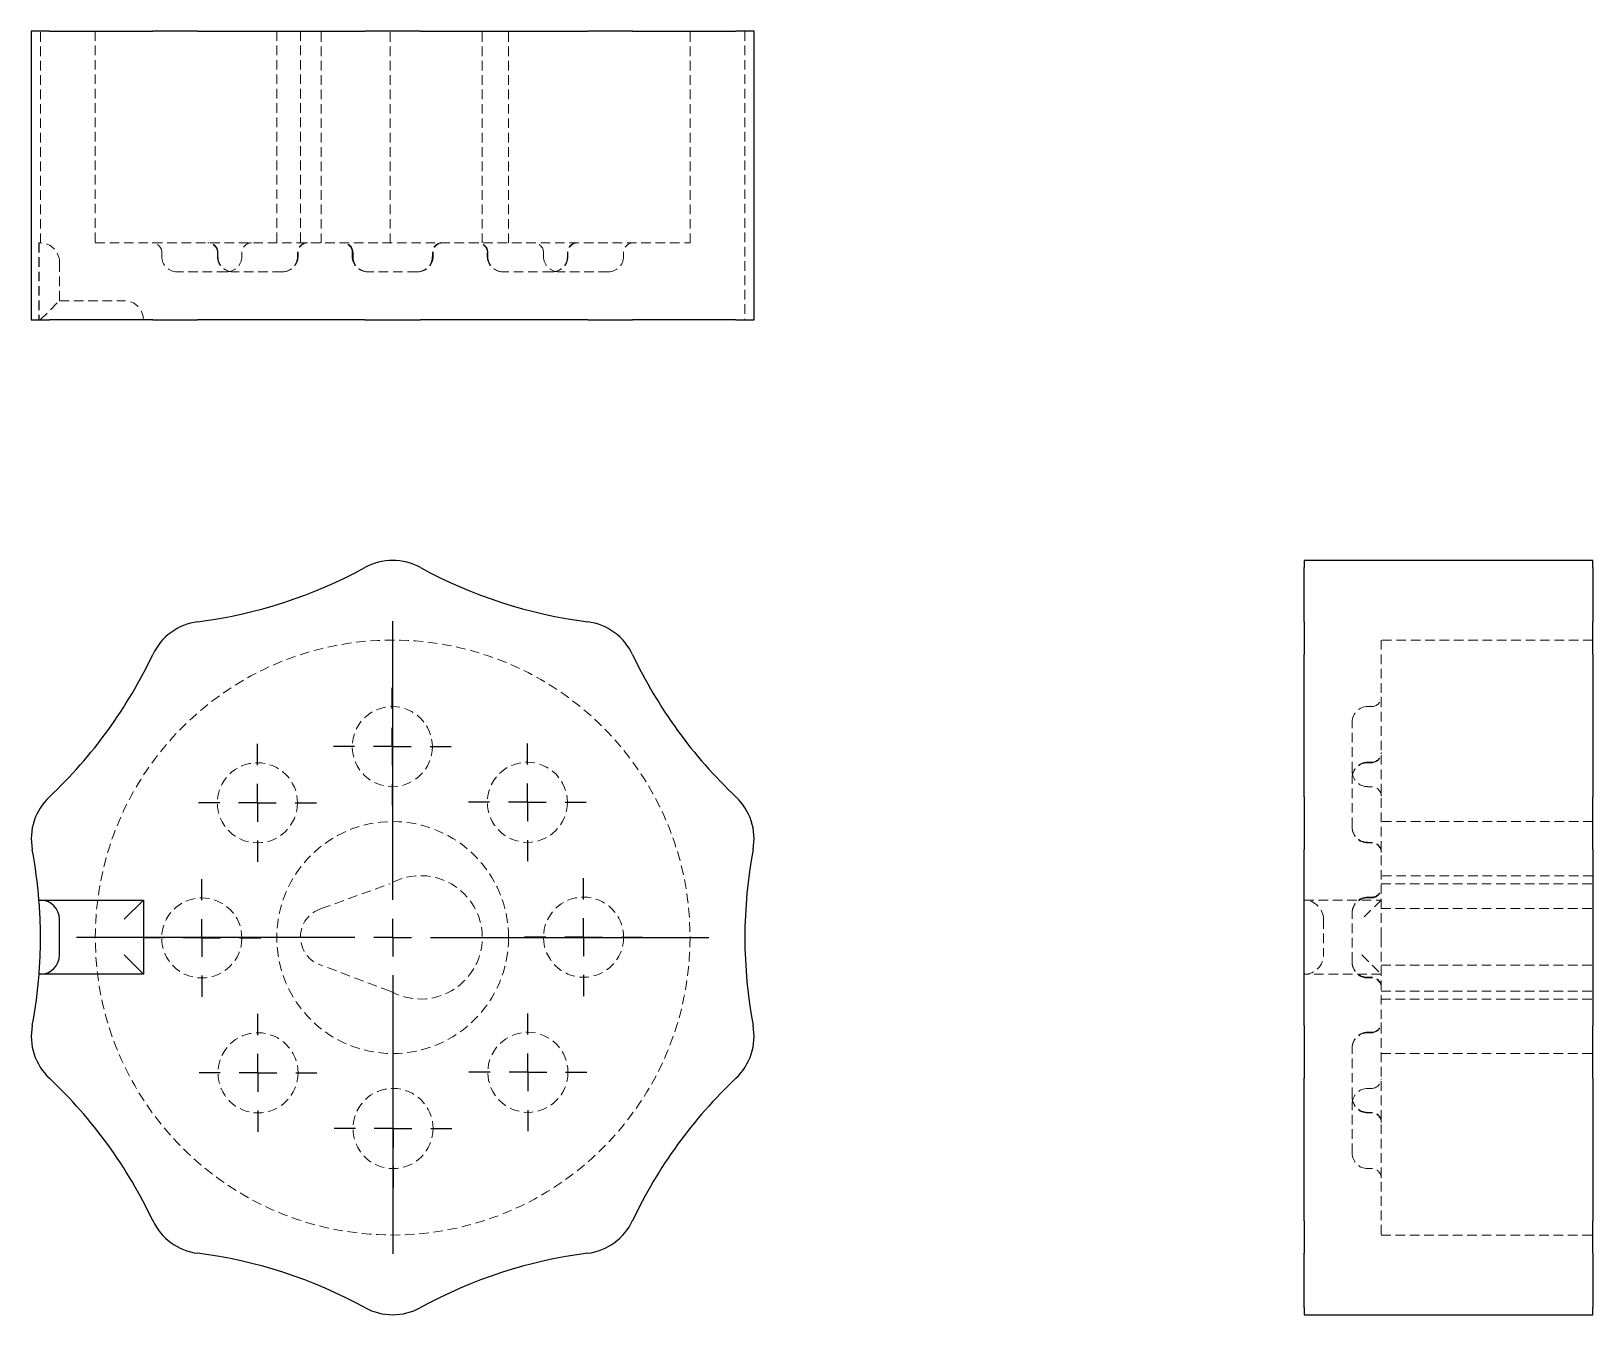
# Model space of a CAD drawing. Header units: millimetres. Extents: x 35 to 242, y 7 to 177.
import ezdxf

# ---------------------------------------------------------------- set-up
doc = ezdxf.new("R2010")
doc.units = ezdxf.units.MM
doc.linetypes.add('HIDDEN', pattern=[1.905, 1.27, -0.635])
doc.layers.add('10', color=7, linetype='Continuous')

# ---------------------------------------------------------------- blocks, each defined once
blk = doc.blocks.new('SW_CENTERMARKSYMBOL_0')
at = {"layer": '10', "color": 0}
for p, q in [((0, 5), (0, 7.81)), ((0, 0), (0, 2.5)), ((-5, 0), (-7.81, 0)), ((0, 0), (-2.5, 0)), ((0, 0), (0, -2.5)), ((0, 0), (2.5, 0)), ((5, 0), (7.81, 0)), ((0, -5), (0, -7.81))]:
    blk.add_line(p, q, dxfattribs=at)
blk = doc.blocks.new('SW_CENTERMARKSYMBOL_1')
at = {"layer": '10', "color": 0}
for p, q in [((0, 5), (0, 7.81)), ((0, 0), (0, 2.5)), ((-5, 0), (-7.81, 0)), ((0, 0), (-2.5, 0)), ((0, 0), (0, -2.5)), ((0, 0), (2.5, 0)), ((5, 0), (7.81, 0)), ((0, -5), (0, -7.81))]:
    blk.add_line(p, q, dxfattribs=at)
blk = doc.blocks.new('SW_CENTERMARKSYMBOL_2')
at = {"layer": '10', "color": 0}
for p, q in [((0, 5), (0, 7.81)), ((0, 0), (0, 2.5)), ((-5, 0), (-7.81, 0)), ((0, 0), (-2.5, 0)), ((0, 0), (0, -2.5)), ((0, 0), (2.5, 0)), ((5, 0), (7.81, 0)), ((0, -5), (0, -7.81))]:
    blk.add_line(p, q, dxfattribs=at)
blk = doc.blocks.new('SW_CENTERMARKSYMBOL_3')
at = {"layer": '10', "color": 0}
for p, q in [((0, 5), (0, 7.81)), ((0, 0), (0, 2.5)), ((-5, 0), (-7.81, 0)), ((0, 0), (-2.5, 0)), ((0, 0), (0, -2.5)), ((0, 0), (2.5, 0)), ((5, 0), (7.81, 0)), ((0, -5), (0, -7.81))]:
    blk.add_line(p, q, dxfattribs=at)
blk = doc.blocks.new('SW_CENTERMARKSYMBOL_4')
at = {"layer": '10', "color": 0}
for p, q in [((0, 5), (0, 7.81)), ((0, 0), (0, 2.5)), ((-5, 0), (-7.81, 0)), ((0, 0), (-2.5, 0)), ((0, 0), (0, -2.5)), ((0, 0), (2.5, 0)), ((5, 0), (7.81, 0)), ((0, -5), (0, -7.81))]:
    blk.add_line(p, q, dxfattribs=at)
blk = doc.blocks.new('SW_CENTERMARKSYMBOL_5')
at = {"layer": '10', "color": 0}
for p, q in [((0, 5), (0, 7.81)), ((0, 0), (0, 2.5)), ((-5, 0), (-7.81, 0)), ((0, 0), (-2.5, 0)), ((0, 0), (0, -2.5)), ((0, 0), (2.5, 0)), ((5, 0), (7.81, 0)), ((0, -5), (0, -7.81))]:
    blk.add_line(p, q, dxfattribs=at)
blk = doc.blocks.new('SW_CENTERMARKSYMBOL_6')
at = {"layer": '10', "color": 0}
for p, q in [((0, 5), (0, 7.81)), ((0, 0), (0, 2.5)), ((-5, 0), (-7.81, 0)), ((0, 0), (-2.5, 0)), ((0, 0), (0, -2.5)), ((0, 0), (2.5, 0)), ((5, 0), (7.81, 0)), ((0, -5), (0, -7.81))]:
    blk.add_line(p, q, dxfattribs=at)
blk = doc.blocks.new('SW_CENTERMARKSYMBOL_7')
at = {"layer": '10', "color": 0}
for p, q in [((0, 5), (0, 7.81)), ((0, 0), (0, 2.5)), ((-5, 0), (-7.81, 0)), ((0, 0), (-2.5, 0)), ((0, 0), (0, -2.5)), ((0, 0), (2.5, 0)), ((5, 0), (7.81, 0)), ((0, -5), (0, -7.81))]:
    blk.add_line(p, q, dxfattribs=at)
blk = doc.blocks.new('SW_CENTERMARKSYMBOL_8')
at = {"layer": '10', "color": 0}
for p, q in [((0, 5), (0, 41.93)), ((0, 0), (0, 2.5)), ((-5, 0), (-41.93, 0)), ((0, 0), (-2.5, 0)), ((0, 0), (0, -2.5)), ((0, 0), (2.5, 0)), ((5, 0), (41.93, 0)), ((0, -5), (0, -41.93))]:
    blk.add_line(p, q, dxfattribs=at)

msp = doc.modelspace()

# ---------------------------------------------------------------- linework, layer by layer
at = {"color": 7, "linetype": 'Continuous', "lineweight": 25}
for p, q in [((35.07, 177.13), (35.07, 138.87)), ((37.48, 177.13), (35.07, 177.13)), ((37.48, 177.13), (51.19, 177.13)), ((57.14, 177.13), (51.19, 177.13)), ((57.14, 177.13), (79.32, 177.13)), ((86.68, 177.13), (79.32, 177.13)), ((86.68, 177.13), (108.86, 177.13)), ((114.81, 177.13), (108.86, 177.13)), ((114.81, 177.13), (128.52, 177.13)), ((130.93, 177.13), (128.52, 177.13)), ((130.93, 138.87), (130.93, 177.13)), ((35.07, 138.87), (37.48, 138.87)), ((51.19, 138.87), (37.48, 138.87)), ((51.19, 138.87), (57.14, 138.87)), ((79.32, 138.87), (57.14, 138.87)), ((79.32, 138.87), (86.68, 138.87)), ((108.86, 138.87), (86.68, 138.87)), ((108.86, 138.87), (114.81, 138.87)), ((128.52, 138.87), (114.81, 138.87)), ((128.52, 138.87), (130.93, 138.87)), ((242.13, 107), (203.87, 107)), ((203.87, 107), (203.87, 106.06)), ((203.87, 98.85), (203.87, 106.06)), ((242.13, 106.06), (242.13, 107)), ((242.13, 106.06), (242.13, 98.85)), ((203.87, 98.85), (203.87, 94.53)), ((242.13, 94.53), (242.13, 98.85)), ((203.87, 75.66), (203.87, 94.53)), ((242.13, 94.53), (242.13, 75.66)), ((203.87, 75.66), (203.87, 68.66)), ((242.13, 68.66), (242.13, 75.66)), ((203.87, 45.34), (203.87, 68.66)), ((242.13, 68.66), (242.13, 45.34)), ((36.1, 61.97), (36.27, 61.97)), ((36.27, 61.97), (49.95, 61.97)), ((47.4, 59.42), (49.95, 61.97)), ((49.95, 61.97), (49.95, 52.14)), ((38.82, 54.69), (38.82, 59.42)), ((47.4, 54.69), (49.95, 52.14)), ((36.27, 52.14), (36.11, 52.14)), ((49.95, 52.14), (36.27, 52.14)), ((203.87, 45.34), (203.87, 38.34)), ((242.13, 38.34), (242.13, 45.34)), ((203.87, 19.47), (203.87, 38.34)), ((242.13, 38.34), (242.13, 19.47)), ((203.87, 19.47), (203.87, 15.15)), ((242.13, 15.15), (242.13, 19.47)), ((203.87, 7.94), (203.87, 15.15)), ((242.13, 15.15), (242.13, 7.94)), ((203.87, 7.94), (203.87, 7)), ((203.87, 7), (242.13, 7)), ((242.13, 7), (242.13, 7.94))]:
    msp.add_line(p, q, dxfattribs=at)
at = {"color": 7, "linetype": 'HIDDEN', "lineweight": 18}
for p, q in [((36.3, 149.07), (36.3, 177.13)), ((43.57, 177.13), (43.57, 149.07)), ((67.63, 177.13), (67.63, 149.07)), ((70.78, 177.13), (70.78, 149.07)), ((73.53, 149.07), (73.53, 177.13)), ((82.68, 149.07), (82.68, 177.13)), ((94.87, 149.07), (94.87, 177.13)), ((98.37, 149.07), (98.37, 177.13)), ((122.43, 149.07), (122.43, 177.13)), ((129.7, 177.13), (129.7, 138.87)), ((36.1, 149.07), (36.1, 138.87)), ((36.1, 149.07), (36.27, 149.07)), ((36.11, 149.07), (36.11, 138.87)), ((43.57, 149.07), (122.43, 149.07)), ((52.38, 147.8), (52.38, 147.28)), ((59.76, 147.8), (59.76, 147.28)), ((59.83, 147.8), (59.83, 147.28)), ((63, 147.28), (63, 147.8)), ((70.38, 147.28), (70.38, 147.8)), ((70.45, 147.28), (70.45, 147.8)), ((77.64, 147.8), (77.64, 147.28)), ((77.74, 147.8), (77.74, 147.28)), ((88.26, 147.28), (88.26, 147.8)), ((88.36, 147.28), (88.36, 147.8)), ((95.55, 147.8), (95.55, 147.28)), ((95.62, 147.8), (95.62, 147.28)), ((103, 147.8), (103, 147.28)), ((106.17, 147.28), (106.17, 147.8)), ((106.24, 147.28), (106.24, 147.8)), ((113.62, 147.28), (113.62, 147.8)), ((38.82, 146.52), (38.82, 141.42)), ((60.96, 145.24), (54.42, 145.24)), ((68.34, 145.24), (61.8, 145.24)), ((68.41, 145.24), (68.34, 145.24)), ((86.22, 145.24), (79.68, 145.24)), ((86.32, 145.24), (86.22, 145.24)), ((104.13, 145.24), (97.59, 145.24)), ((104.2, 145.24), (104.13, 145.24)), ((111.58, 145.24), (105.04, 145.24)), ((36.27, 138.87), (38.82, 141.42)), ((38.82, 141.42), (47.4, 141.42)), ((214.07, 96.43), (214.07, 57)), ((242.13, 96.43), (214.07, 96.43)), ((212.8, 87.62), (212.28, 87.62)), ((210.24, 79.04), (210.24, 85.58)), ((212.8, 80.24), (212.28, 80.24)), ((212.8, 80.17), (212.28, 80.17)), ((210.24, 71.66), (210.24, 78.2)), ((212.28, 77), (212.8, 77)), ((210.24, 71.59), (210.24, 71.66)), ((242.13, 72.37), (214.07, 72.37)), ((212.28, 69.62), (212.8, 69.62)), ((212.28, 69.55), (212.8, 69.55)), ((242.13, 65.19), (214.07, 65.19)), ((73.53, 60.83), (82.68, 64.14)), ((212.8, 62.36), (212.28, 62.36)), ((212.8, 62.26), (212.28, 62.26)), ((214.07, 64.14), (242.13, 64.14)), ((203.87, 61.97), (214.07, 61.97)), ((210.24, 53.78), (210.24, 60.32)), ((214.07, 61.97), (211.52, 59.42)), ((214.07, 60.83), (242.13, 60.83)), ((206.42, 59.42), (206.42, 54.69)), ((214.07, 57), (214.07, 17.57)), ((211.52, 54.69), (214.07, 52.14)), ((82.68, 49.9), (73.53, 53.32)), ((214.07, 52.14), (203.87, 52.14)), ((210.24, 53.68), (210.24, 53.78)), ((214.07, 53.32), (242.13, 53.32)), ((212.28, 51.74), (212.8, 51.74)), ((212.28, 51.64), (212.8, 51.64)), ((214.07, 49.9), (242.13, 49.9)), ((214.07, 48.84), (242.13, 48.84)), ((212.8, 44.45), (212.28, 44.45)), ((212.8, 44.38), (212.28, 44.38)), ((210.24, 35.87), (210.24, 42.41)), ((214.07, 41.63), (242.13, 41.63)), ((210.24, 35.8), (210.24, 35.87)), ((212.8, 37), (212.28, 37)), ((210.24, 28.42), (210.24, 34.96)), ((212.28, 33.83), (212.8, 33.83)), ((212.28, 33.76), (212.8, 33.76)), ((212.28, 26.38), (212.8, 26.38)), ((214.07, 17.57), (242.13, 17.57))]:
    msp.add_line(p, q, dxfattribs=at)
for centre, radius in [((83, 57), 39.43), ((82.95, 82.31), 5.31), ((65.07, 74.86), 5.31), ((100.86, 74.93), 5.31), ((83, 57), 15.37), ((57.69, 56.95), 5.31), ((108.31, 57.05), 5.31), ((65.14, 39.07), 5.31), ((100.93, 39.14), 5.31), ((83.05, 31.69), 5.31)]:
    msp.add_circle(centre, radius, dxfattribs=at)
for centre, radius, start, end in [((36.27, 146.52), 2.55, 0, 90), ((51.11, 147.8), 1.28, 0, 90), ((54.42, 147.28), 2.04, 180, 270), ((58.49, 147.8), 1.28, 0, 90), ((58.55, 147.8), 1.28, 0, 90), ((61.8, 147.28), 2.04, 180, 270), ((61.87, 147.28), 2.04, 180, 270), ((60.96, 147.28), 2.04, 270, 0), ((64.28, 147.8), 1.28, 90, 180), ((68.34, 147.28), 2.04, 270, 0), ((68.41, 147.28), 2.04, 270, 0), ((71.66, 147.8), 1.28, 90, 180), ((71.72, 147.8), 1.28, 90, 180), ((76.37, 147.8), 1.28, 0, 90), ((76.46, 147.8), 1.28, 0, 90), ((79.68, 147.28), 2.04, 180, 270), ((79.78, 147.28), 2.04, 180, 270), ((86.22, 147.28), 2.04, 270, 0), ((86.32, 147.28), 2.04, 270, 0), ((89.54, 147.8), 1.28, 90, 180), ((89.63, 147.8), 1.28, 90, 180), ((94.28, 147.8), 1.28, 0, 90), ((94.34, 147.8), 1.28, 0, 90), ((97.59, 147.28), 2.04, 180, 270), ((97.66, 147.28), 2.04, 180, 270), ((101.72, 147.8), 1.28, 0, 90), ((105.04, 147.28), 2.04, 180, 270), ((104.13, 147.28), 2.04, 270, 0), ((104.2, 147.28), 2.04, 270, 0), ((107.45, 147.8), 1.28, 90, 180), ((107.51, 147.8), 1.28, 90, 180), ((111.58, 147.28), 2.04, 270, 0), ((114.89, 147.8), 1.28, 90, 180), ((47.4, 138.87), 2.55, 0, 90), ((212.28, 85.58), 2.04, 90, 180), ((212.8, 88.89), 1.28, 270, 0), ((212.8, 81.51), 1.28, 270, 0), ((212.8, 81.45), 1.28, 270, 0), ((212.28, 78.2), 2.04, 90, 180), ((212.28, 78.13), 2.04, 90, 180), ((212.28, 79.04), 2.04, 180, 270), ((212.8, 75.72), 1.28, 0, 90), ((212.28, 71.66), 2.04, 180, 270), ((212.28, 71.59), 2.04, 180, 270), ((212.8, 68.34), 1.28, 0, 90), ((212.8, 68.28), 1.28, 0, 90), ((86.7, 57.02), 8.18, 240.5936, 119.4064), ((212.28, 60.32), 2.04, 90, 180), ((212.28, 60.22), 2.04, 90, 180), ((212.8, 63.63), 1.28, 270, 0), ((212.8, 63.54), 1.28, 270, 0), ((74.72, 57.08), 3.94, 107.5493, 252.4507), ((203.87, 59.42), 2.55, 0, 90), ((203.87, 54.69), 2.55, 270, 0), ((212.28, 53.78), 2.04, 180, 270), ((212.28, 53.68), 2.04, 180, 270), ((212.8, 50.46), 1.28, 0, 90), ((212.8, 50.37), 1.28, 0, 90), ((212.8, 45.72), 1.28, 270, 0), ((212.8, 45.66), 1.28, 270, 0), ((212.28, 42.41), 2.04, 90, 180), ((212.28, 42.34), 2.04, 90, 180), ((212.8, 38.28), 1.28, 270, 0), ((212.28, 34.96), 2.04, 90, 180), ((212.28, 35.87), 2.04, 180, 270), ((212.28, 35.8), 2.04, 180, 270), ((212.8, 32.55), 1.28, 0, 90), ((212.8, 32.49), 1.28, 0, 90), ((212.28, 28.42), 2.04, 180, 270), ((212.8, 25.11), 1.28, 0, 90)]:
    msp.add_arc(centre, radius, start, end, dxfattribs=at)
at = {"color": 7, "linetype": 'Continuous', "lineweight": 25}
for centre, radius, start, end in [((49.19, 161.05), 62.71, 277.2815, 298.7185), ((83, 99.35), 7.65, 61.2815, 118.7185), ((116.81, 161.05), 62.71, 241.2815, 262.7185), ((58.11, 91.26), 7.65, 97.2815, 154.7185), ((107.89, 91.26), 7.65, 25.2815, 82.7185), ((-5.51, 121.31), 62.71, 313.2815, 334.7185), ((171.51, 121.31), 62.71, 205.2815, 226.7185), ((42.73, 70.09), 7.65, 133.2815, 190.7185), ((123.27, 70.09), 7.65, 349.2815, 46.7185), ((-26.41, 57), 62.71, 4.5492, 10.7185), ((192.41, 57), 62.71, 169.2815, 190.7185), ((-26.41, 57), 62.71, 1.7982, 4.5492), ((36.27, 59.42), 2.55, 0, 90), ((-26.41, 57), 62.71, 355.5533, 358.2018), ((36.27, 54.69), 2.55, 270, 0), ((-26.41, 57), 62.71, 349.2815, 355.5533), ((42.73, 43.91), 7.65, 169.2815, 226.7185), ((123.27, 43.91), 7.65, 313.2815, 10.7185), ((-5.51, -7.31), 62.71, 25.2815, 46.7185), ((171.51, -7.31), 62.71, 133.2815, 154.7185), ((58.11, 22.74), 7.65, 205.2815, 262.7185), ((107.89, 22.74), 7.65, 277.2815, 334.7185), ((49.19, -47.05), 62.71, 61.2815, 82.7185), ((116.81, -47.05), 62.71, 97.2815, 118.7185), ((83, 14.65), 7.65, 241.2815, 298.7185)]:
    msp.add_arc(centre, radius, start, end, dxfattribs=at)
at = {"color": 7, "linetype": 'HIDDEN', "lineweight": 18}
msp.add_open_spline([(36.27, 149.07), (36.31, 149.07), (36.31, 149.07), (36.27, 149.07)], degree=3, dxfattribs=at)
at = {"color": 7, "linetype": 'Continuous', "lineweight": 25}
msp.add_open_spline([(36.27, 55.03), (36.31, 56.34), (36.31, 57.66), (36.27, 58.97)], degree=3, dxfattribs=at)

# ---------------------------------------------------------------- block references
at = {"layer": '10'}
for name, p in [('SW_CENTERMARKSYMBOL_8', (83, 57)), ('SW_CENTERMARKSYMBOL_5', (82.95, 82.31)), ('SW_CENTERMARKSYMBOL_4', (65.07, 74.86)), ('SW_CENTERMARKSYMBOL_6', (100.86, 74.93)), ('SW_CENTERMARKSYMBOL_3', (57.69, 56.95)), ('SW_CENTERMARKSYMBOL_7', (108.31, 57.05)), ('SW_CENTERMARKSYMBOL_2', (65.14, 39.07)), ('SW_CENTERMARKSYMBOL_1', (100.93, 39.14)), ('SW_CENTERMARKSYMBOL_0', (83.05, 31.69))]:
    msp.add_blockref(name, p, dxfattribs=at)

doc.saveas('drawing.dxf')
